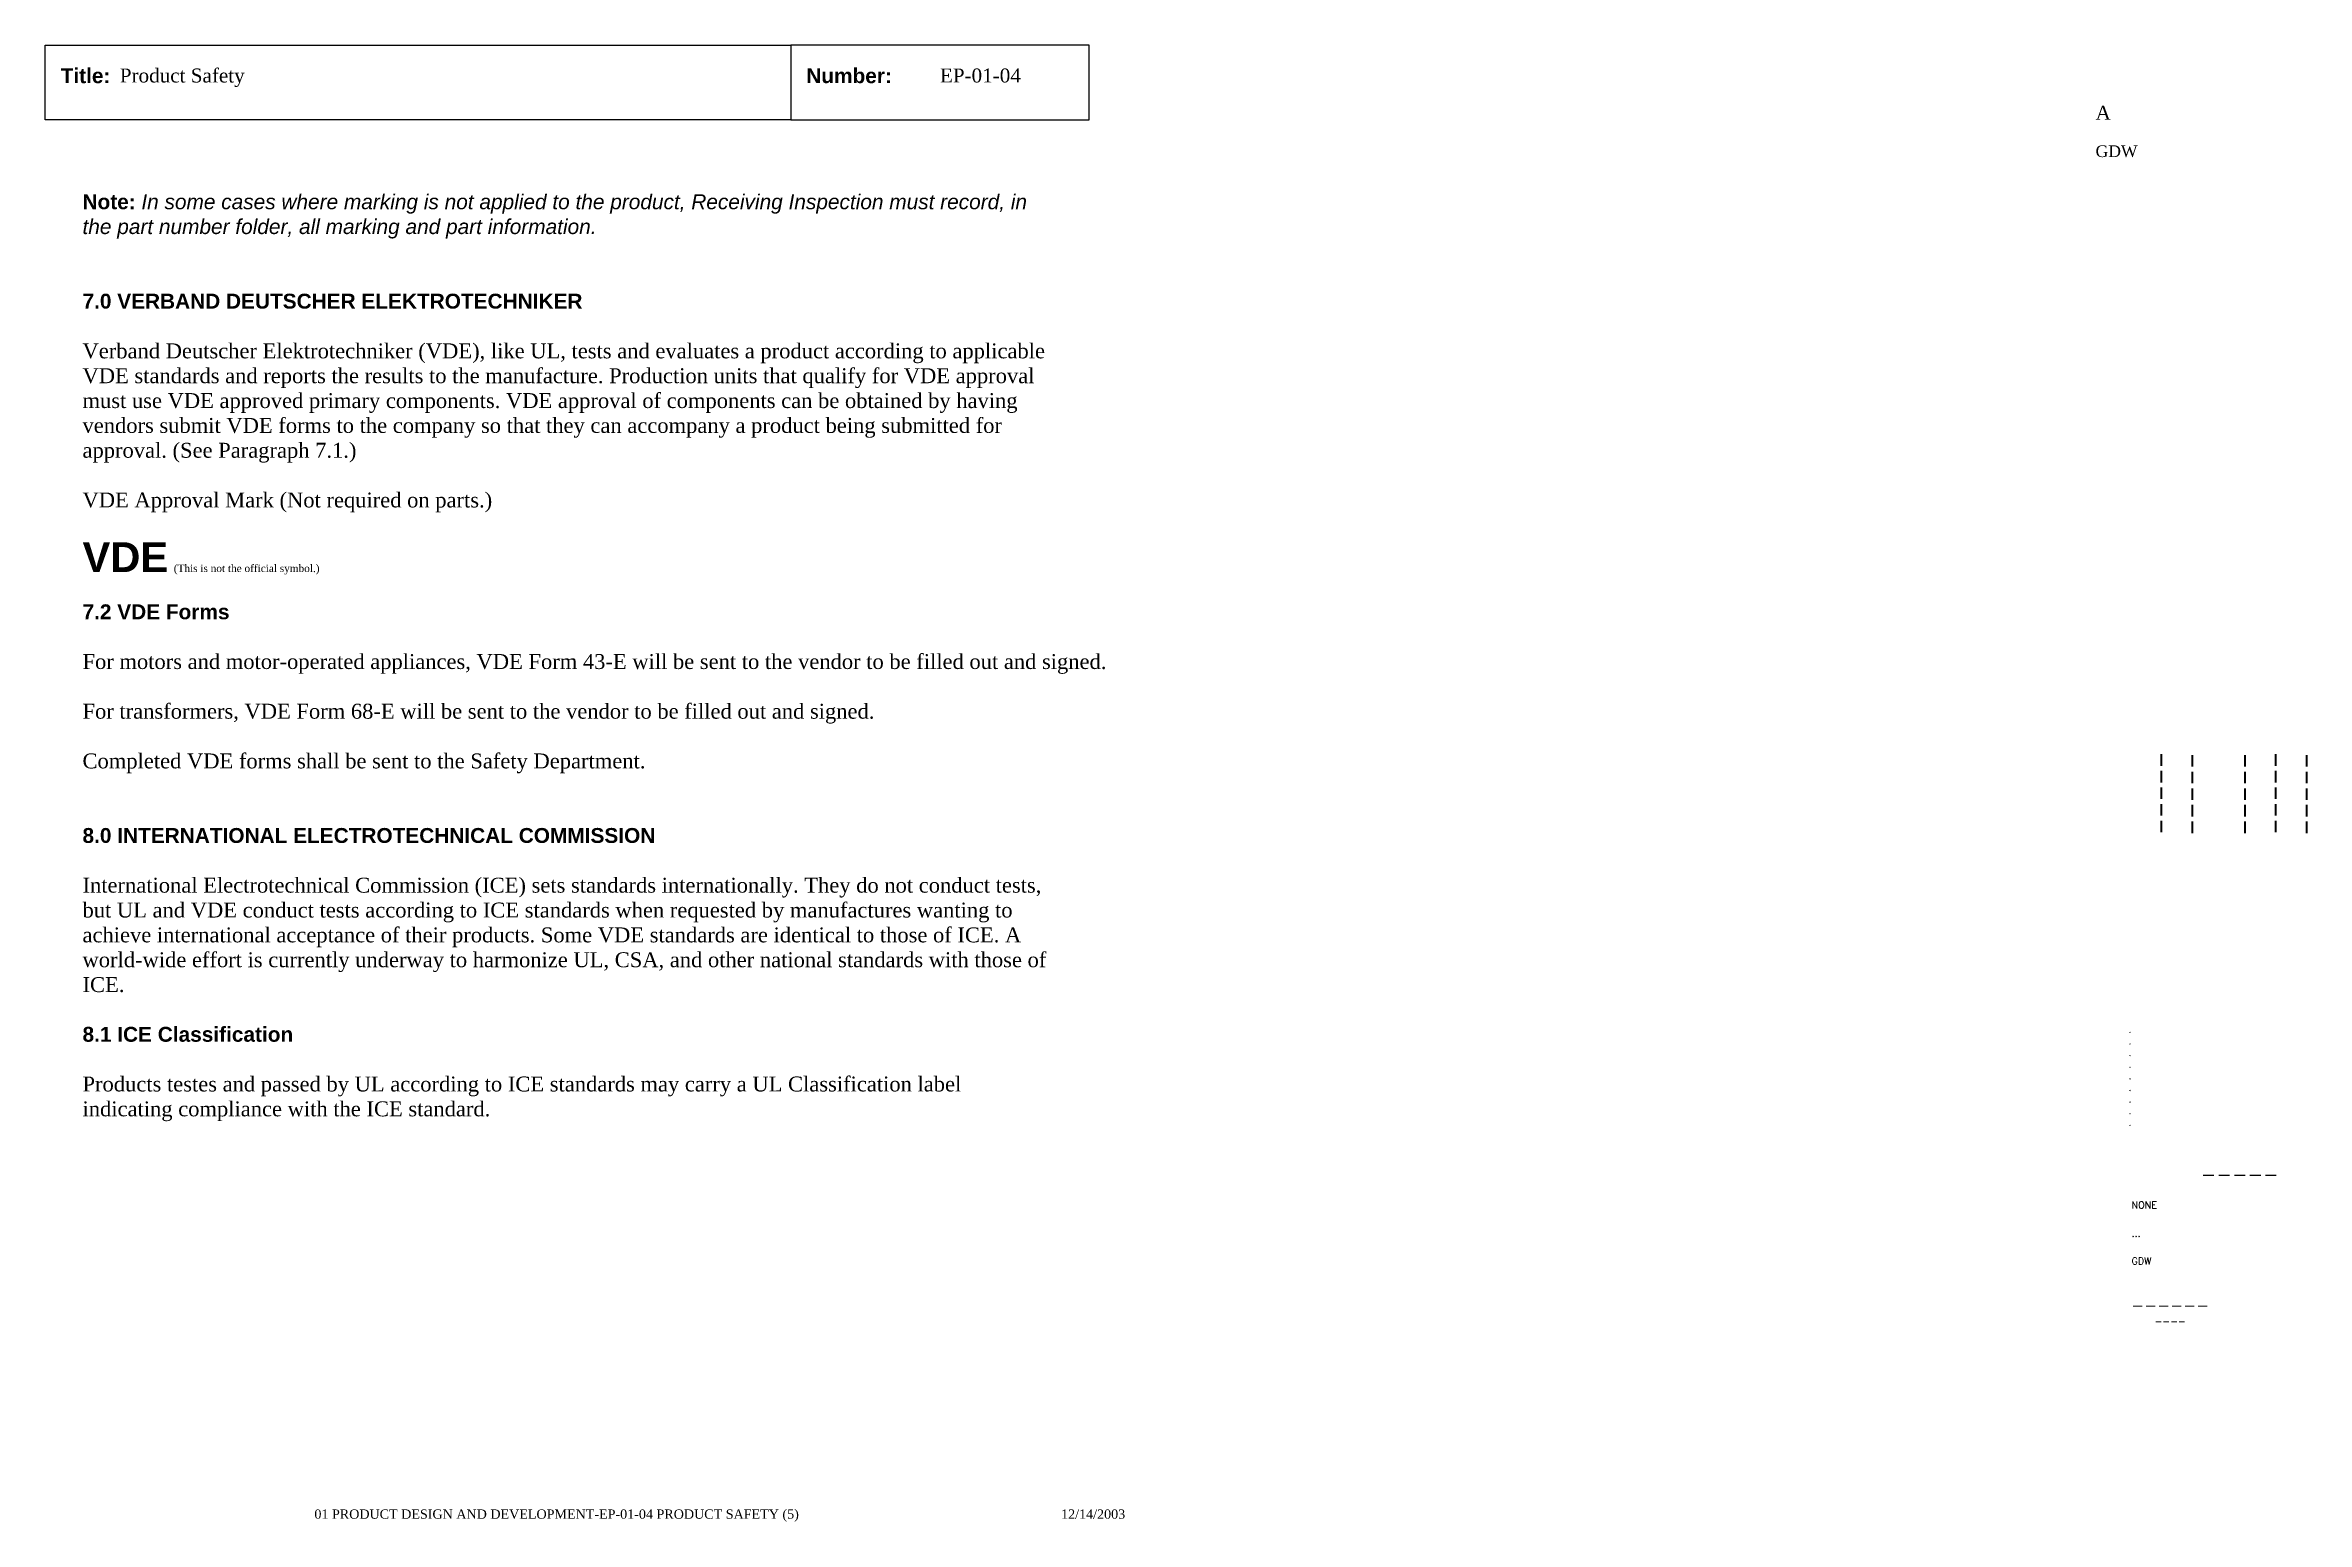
# Paper-space layout 'EP-01-04 Product Safety (5)' of a CAD drawing. Header units: inches. Extents: x 1 to 31.3, y 0.2 to 20.
import ezdxf
from ezdxf.enums import TextEntityAlignment as Align

# ---------------------------------------------------------------- set-up
doc = ezdxf.new("R2010")
doc.units = ezdxf.units.IN
doc.header["$MEASUREMENT"] = 0
doc.layers.add('TitleBlock_Attributes', color=40, linetype='Continuous', plot=False)
doc.layers.add('TitleBlock_Atts_Print', color=1, linetype='Continuous')
doc.styles.get("Standard").update_dxf_attribs({"font": 'simplex.shx'})
doc.styles.add('style1', font='TIMES.TTF')
doc.styles.add('styleAtt', font='TIMES.TTF')
doc.styles.add('TBBIGTEXT', font='complex.shx')

# ---------------------------------------------------------------- blocks, each defined once
blk = doc.blocks.new('Test1')
at = {"layer": 'TitleBlock_Attributes', "style": 'TBBIGTEXT', "width": 0.8}
for tag, p, height in [('SideLine1', (29.492, 9.408), 0.25), ('SideLine2', (29.906, 9.396), 0.25), ('SideLine3', (30.612, 9.396), 0.25), ('SideLine4', (31.026, 9.408), 0.25), ('SideLine5', (31.44, 9.396), 0.25), ('File-Layout', (28.803, 3.641), 0.125)]:
    blk.add_attdef(tag, p, '', height=height, rotation=90, dxfattribs=at)
at = {"layer": 'TitleBlock_Attributes'}
for tag, p, height in [('REV1', (28.947, 6.754), 0.0625), ('REV2', (28.947, 6.598), 0.0625), ('REV3', (28.947, 6.442), 0.0625), ('REV4', (28.947, 6.286), 0.0625), ('REV5', (28.947, 6.13), 0.0625), ('REV6', (28.947, 5.974), 0.0625), ('REV7', (28.947, 5.818), 0.0625), ('REV8', (28.947, 5.662), 0.0625), ('REV9', (28.947, 5.506), 0.0625), ('SCALE', (28.983, 4.394), 0.0938), ('INCHARGE', (28.983, 4.016), 0.0938), ('DRW', (28.983, 3.641), 0.0938)]:
    blk.add_attdef(tag, p, '', height=height, dxfattribs=at)
at = {"layer": 'TitleBlock_Attributes', "style": 'TBBIGTEXT'}
for tag, height, p in [('PROJNUM', 0.188, (30.434, 4.761)), ('DWG_NUM', 0.156, (31.168, 4.127)), ('CUSTOMER', 0.156, (29.501, 3.017)), ('LOCATION', 0.0938, (29.501, 2.835)), ('DESC_1', 0.188, (29.501, 2.412)), ('DESC_2', 0.188, (29.501, 2.1)), ('DESC_3', 0.188, (29.501, 1.787))]:
    blk.add_attdef(tag, text='', height=height, dxfattribs=at).set_placement(p, align=Align.CENTER)
at = {"layer": 'TitleBlock_Attributes'}
blk.add_attdef('DRW_DATE', text='', height=0.0938, dxfattribs=at).set_placement((31.149, 3.648), align=Align.CENTER)

psp = doc.layouts.new('EP-01-04 Product Safety (5)')

# ---------------------------------------------------------------- linework, layer by layer
for points in [[(1, 20), (11, 20), (11, 19), (1, 19)], [(11, 19), (15, 19), (15, 20), (11, 20)]]:
    psp.add_lwpolyline(points, close=True)

# ---------------------------------------------------------------- block references
ref = psp.add_blockref('Test1', (0, 0))
ref.add_attrib('CUSTOMER', '------', dxfattribs={"layer": 'TitleBlock_Attributes', "height": 0.1562, "style": 'TBBIGTEXT'}).set_placement((29.501, 3.017), align=Align.CENTER)
ref.add_attrib('LOCATION', '----', dxfattribs={"layer": 'TitleBlock_Attributes', "height": 0.0938, "style": 'TBBIGTEXT'}).set_placement((29.501, 2.835), align=Align.CENTER)
ref.add_attrib('DESC_1', 'Product Safety', (2, 19.5), dxfattribs={"layer": 'TitleBlock_Atts_Print', "height": 0.1875, "style": 'styleAtt'})
ref.add_attrib('DESC_2', 'EP-01-04', (13, 19.5), dxfattribs={"layer": 'TitleBlock_Atts_Print', "height": 0.1875, "style": 'styleAtt'})
ref.add_attrib('DESC_3', 'A', (28.5, 19), dxfattribs={"layer": 'TitleBlock_Attributes', "height": 0.188, "style": 'styleAtt'})
ref.add_attrib('PROJNUM', '-----', dxfattribs={"layer": 'TitleBlock_Attributes', "height": 0.1875, "style": 'TBBIGTEXT'}).set_placement((30.434, 4.761), align=Align.CENTER)
ref.add_attrib('DWG_NUM', 'GDW', (28.5, 18.5), dxfattribs={"layer": 'TitleBlock_Attributes', "height": 0.1562, "style": 'styleAtt'})
ref.add_attrib('DRW_DATE', '12/14/2003', dxfattribs={"layer": 'TitleBlock_Atts_Print', "height": 0.125, "style": 'styleAtt'}).set_placement((15.055, 0.232), align=Align.CENTER)
ref.add_attrib('DRW', 'GDW', (28.983, 3.641), dxfattribs={"layer": 'TitleBlock_Attributes', "height": 0.0938})
ref.add_attrib('INCHARGE', '...', (28.983, 4.016), dxfattribs={"layer": 'TitleBlock_Attributes', "height": 0.0938})
ref.add_attrib('SCALE', 'NONE', (28.983, 4.394), dxfattribs={"layer": 'TitleBlock_Attributes', "height": 0.0938})
ref.add_attrib('REV1', '.', (28.947, 6.754), dxfattribs={"layer": 'TitleBlock_Attributes', "height": 0.0625})
ref.add_attrib('REV2', '.', (28.947, 6.598), dxfattribs={"layer": 'TitleBlock_Attributes', "height": 0.0625})
ref.add_attrib('REV3', '.', (28.947, 6.442), dxfattribs={"layer": 'TitleBlock_Attributes', "height": 0.0625})
ref.add_attrib('REV4', '.', (28.947, 6.286), dxfattribs={"layer": 'TitleBlock_Attributes', "height": 0.0625})
ref.add_attrib('REV5', '.', (28.947, 6.13), dxfattribs={"layer": 'TitleBlock_Attributes', "height": 0.0625})
ref.add_attrib('REV6', '.', (28.947, 5.974), dxfattribs={"layer": 'TitleBlock_Attributes', "height": 0.0625})
ref.add_attrib('REV7', '.', (28.947, 5.818), dxfattribs={"layer": 'TitleBlock_Attributes', "height": 0.0625})
ref.add_attrib('REV8', '.', (28.947, 5.662), dxfattribs={"layer": 'TitleBlock_Attributes', "height": 0.0625})
ref.add_attrib('REV9', '.', (28.947, 5.506), dxfattribs={"layer": 'TitleBlock_Attributes', "height": 0.0625})
ref.add_attrib('SideLine1', '-----', (29.492, 9.408), dxfattribs={"layer": 'TitleBlock_Attributes', "height": 0.25, "rotation": 90, "style": 'TBBIGTEXT', "width": 0.8})
ref.add_attrib('SideLine2', '-----', (29.906, 9.396), dxfattribs={"layer": 'TitleBlock_Attributes', "height": 0.25, "rotation": 90, "style": 'TBBIGTEXT', "width": 0.8})
ref.add_attrib('SideLine3', '-----', (30.612, 9.396), dxfattribs={"layer": 'TitleBlock_Attributes', "height": 0.25, "rotation": 90, "style": 'TBBIGTEXT', "width": 0.8})
ref.add_attrib('SideLine4', '-----', (31.026, 9.408), dxfattribs={"layer": 'TitleBlock_Attributes', "height": 0.25, "rotation": 90, "style": 'TBBIGTEXT', "width": 0.8})
ref.add_attrib('SideLine5', '-----', (31.44, 9.396), dxfattribs={"layer": 'TitleBlock_Attributes', "height": 0.25, "rotation": 90, "style": 'TBBIGTEXT', "width": 0.8})
ref.add_attrib('File-Layout', '01 PRODUCT DESIGN AND DEVELOPMENT-EP-01-04 PRODUCT SAFETY (5)', dxfattribs={"layer": 'TitleBlock_Atts_Print', "height": 0.125, "style": 'styleAtt'}).set_placement((7.859, 0.232), align=Align.CENTER)

# ---------------------------------------------------------------- texts
at = {"color": 5, "char_height": 0.2, "width": 2, "attachment_point": 1, "line_spacing_factor": 1.5, "style": 'style1'}
for s, insert in [('{\\fArial|b1|i0|c0|p34;Title:}', (1.207, 19.691)), ('{\\fArial|b1|i0|c0|p34;Number:}', (11.207, 19.691))]:
    psp.add_mtext(s, dxfattribs=dict(at, insert=insert))
at = {"color": 5, "insert": (1.5, 18), "char_height": 0.2, "width": 13, "attachment_point": 1, "style": 'style1'}
psp.add_mtext('{\\fArial|b1|i0|c0|p34;Note:} {\\fArial|b0|i1|c0|p34;In some cases where marking is not applied to the product, Receiving Inspection must record, in the part number folder, all marking and part information.\\P\\P\\P\\fArial|b1|i0|c0|p34;7.0 VERBAND DEUTSCHER ELEKTROTECHNIKER\\P\\P}Verband Deutscher Elektrotechniker (VDE), like UL, tests and evaluates a product according to applicable VDE standards and reports the results to the manufacture. Production units that qualify for VDE approval must use VDE approved primary components. VDE approval of components can be obtained by having vendors submit VDE forms to the company so that they can accompany a product being submitted for approval. (See Paragraph 7.1.)\\P\\PVDE Approval Mark (Not required on parts.)\\P\\P{\\fArial|b1|i0|c0|p34;\\H2x;VDE} {\\H0.5x;(This is not the official symbol.)\\P\\P\\fArial|b1|i0|c0|p34;\\H2x;7.2 VDE Forms\\P\\P}For motors and motor-operated appliances, VDE Form 43-E will be sent to the vendor to be filled out and signed.\\P\\PFor transformers, VDE Form 68-E will be sent to the vendor to be filled out and signed.\\P\\PCompleted VDE forms shall be sent to the Safety Department.\\P\\P\\P{\\fArial|b1|i0|c0|p34;8.0 INTERNATIONAL ELECTROTECHNICAL COMMISSION\\P\\P}International Electrotechnical Commission (ICE) sets standards internationally. They do not conduct tests, but UL and VDE conduct tests according to ICE standards when requested by manufactures wanting to achieve international acceptance of their products. Some VDE standards are identical to those of ICE. A world-wide effort is currently underway to harmonize UL, CSA, and other national standards with those of ICE.\\P\\P{\\fArial|b1|i0|c0|p34;8.1 ICE Classification\\P\\P}Products testes and passed by UL according to ICE standards may carry a UL Classification label indicating compliance with the ICE standard.', dxfattribs=at)

doc.saveas('drawing.dxf')
